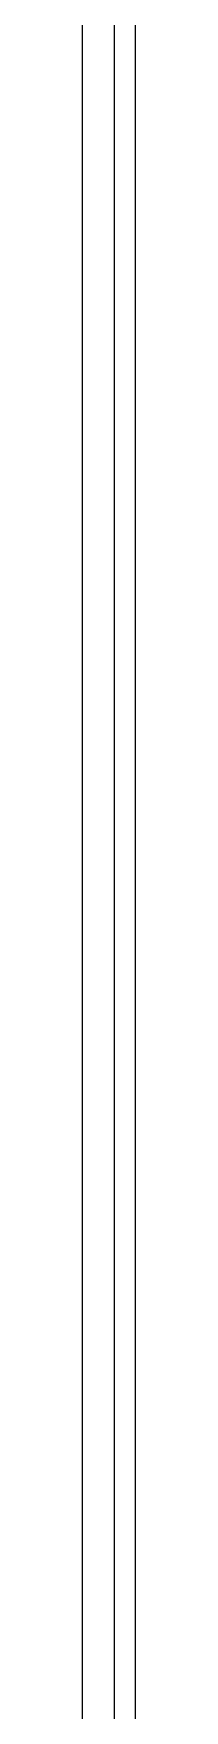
# Model space of a CAD drawing. Header units: centimetres. Extents: x -9.3 to 8.8, y -8.1 to 9.2.
# Drawn here: x 3.669 to 3.704, y -1.89 to -0.779 of the extents above; entities that cross this region are included whole.
import ezdxf

# ---------------------------------------------------------------- set-up
doc = ezdxf.new("R2010")
doc.units = ezdxf.units.CM
doc.header["$MEASUREMENT"] = 0
doc.layers.add('Camada 1', color=7, linetype='Continuous')

msp = doc.modelspace()

# ---------------------------------------------------------------- linework, layer by layer
at = {"layer": 'Camada 1', "color": 250, "lineweight": 25}
for points in [[(3.66889, -2.70228), (3.66889, -2.70228), (3.66889, 8.93586), (3.66889, 8.93586)], [(3.66889, -2.70228), (3.66889, -2.70228), (3.66889, 8.93586), (3.66889, 8.93586)], [(3.69005, 8.93586), (3.69005, 8.93586), (3.69005, -2.70228), (3.69005, -2.70228)], [(3.69005, 8.93586), (3.69005, 8.93586), (3.69005, -2.70228), (3.69005, -2.70228)], [(3.70417, -2.70228), (3.70417, -2.70228), (3.70417, 8.93586), (3.70417, 8.93586)], [(3.70417, -2.70228), (3.70417, -2.70228), (3.70417, 8.93586), (3.70417, 8.93586)]]:
    msp.add_open_spline(points, degree=3, dxfattribs=at)

doc.saveas('drawing.dxf')
